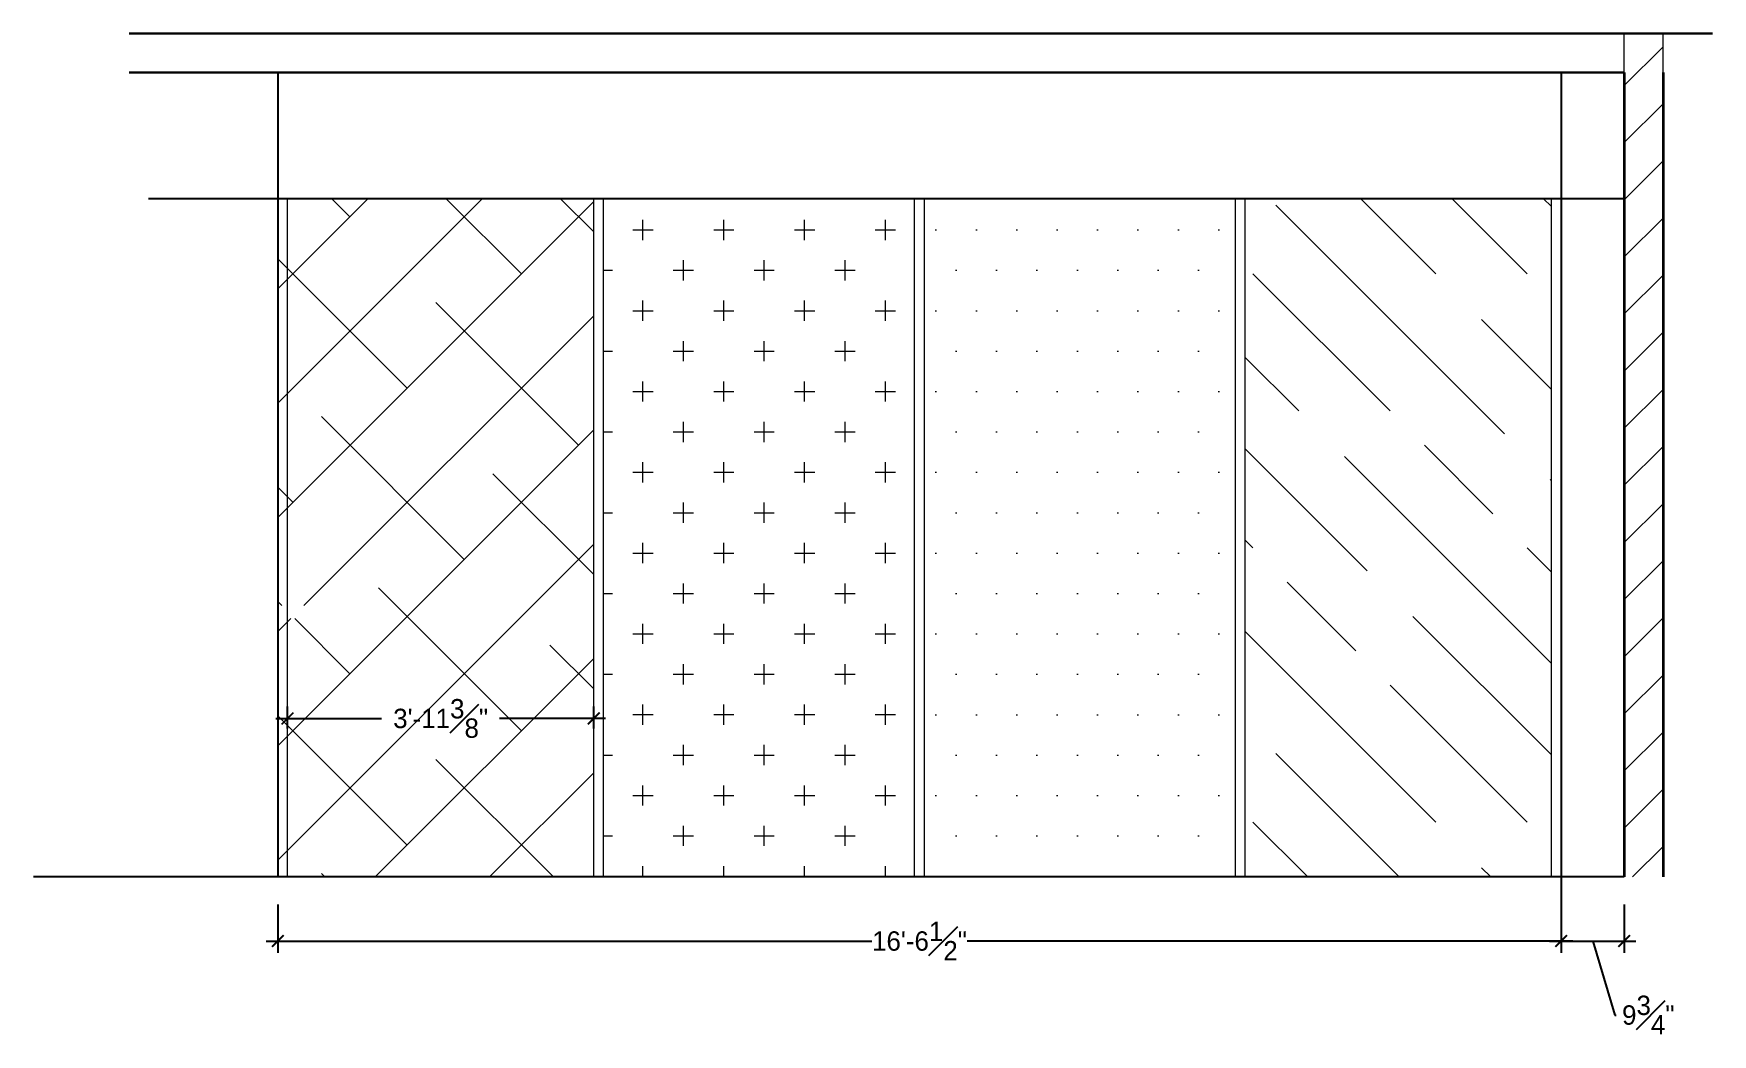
# Model space of a CAD drawing. Header units: inches. Extents: x -137722 to 81594, y -22256 to -1207.
# Drawn here: x -64598.9 to -64339.3, y -4196 to -4041.2 of the extents above; entities that cross this region are included whole.
import ezdxf

# ---------------------------------------------------------------- set-up
doc = ezdxf.new("R2010")
doc.units = ezdxf.units.IN
doc.header["$LTSCALE"] = 0.05
doc.header["$MEASUREMENT"] = 0
doc.header["$PDMODE"] = 3
doc.header["$PDSIZE"] = -4
doc.linetypes.add('DASHED2', pattern=[0.375, 0.25, -0.125])
doc.layers.get('Defpoints').update_dxf_attribs({"linetype": 'DASHED2'})
doc.layers.add('Civil Dimension - Text', color=7, linetype='Continuous')
doc.layers.add('slab', color=7, linetype='Continuous')
doc.layers.add('FURNITURE', color=36, linetype='Continuous', lineweight=18)
doc.layers.add('WALL', color=7, linetype='Continuous', lineweight=35)
doc.styles.add('9-128OF1-4', font='stylu.ttf')
doc.dimstyles.new('DIM 1-4', dxfattribs={"dimtxt": 3.0792, "dimasz": 1.82, "dimexe": 1.82, "dimexo": 0, "dimgap": 0.09, "dimtad": 0, "dimzin": 0, "dimdsep": 46, "dimlunit": 4, "dimtxsty": '9-128OF1-4', "dimblk": 'ARCHTICK', "dimcen": 1.8125, "dimdle": 1.82, "dimclrd": 8, "dimclre": 8, "dimadec": 0, "dimazin": 0, "dimtfac": 1, "dimtofl": 0, "dimtmove": 0, "dimatfit": 3, "dimldrblk": 'OPEN90', "dimfxl": 1, "dimtolj": 1, "dimtzin": 0, "dimlwd": -1, "dimarcsym": 0})

# ---------------------------------------------------------------- blocks, each defined once
blk = doc.blocks.new('_ArchTick')
at = {"color": 0, "const_width": 0.15}
blk.add_lwpolyline([(-0.5, -0.5), (0.5, 0.5)], dxfattribs=at)
blk = doc.blocks.new('*D506')
at = {"layer": 'Civil Dimension - Text', "color": 8, "lineweight": -2, "ltscale": 50, "transparency": 16777216}
for p, q in [((-64362.66, -4170.46), (-64362.66, -4183.4)), ((-64561.16, -4175.95), (-64561.16, -4183.4))]:
    blk.add_line(p, q, dxfattribs=at)
at = {"layer": 'Civil Dimension - Text', "color": 8, "ltscale": 50, "transparency": 16777216}
for p, q in [((-64562.98, -4181.58), (-64469.27, -4181.58)), ((-64360.84, -4181.58), (-64454.56, -4181.58))]:
    blk.add_line(p, q, dxfattribs=at)
at = {"layer": 'Defpoints', "color": 0, "ltscale": 50, "transparency": 16777216}
for p in [(-64362.66, -4170.46), (-64561.16, -4175.95), (-64362.66, -4181.58)]:
    blk.add_point(p, dxfattribs=at)
at = {"layer": 'Civil Dimension - Text', "color": 8, "ltscale": 50, "transparency": 16777216, "xscale": 1.82, "yscale": 1.82, "zscale": 1.82, "rotation": 180}
blk.add_blockref('_ArchTick', (-64561.16, -4181.58), dxfattribs=at)
at = {"layer": 'Civil Dimension - Text', "color": 8, "ltscale": 50, "transparency": 16777216, "xscale": 1.82, "yscale": 1.82, "zscale": 1.82}
blk.add_blockref('_ArchTick', (-64362.66, -4181.58), dxfattribs=at)
at = {"layer": 'Civil Dimension - Text', "color": 0, "ltscale": 50, "transparency": 16777216, "insert": (-64461.91, -4181.58), "char_height": 3, "attachment_point": 5, "style": '9-128OF1-4'}
blk.add_mtext('\\A1;16\'-6{\\H1x;\\S1#2;}"', dxfattribs=at)
blk = doc.blocks.new('_Open90')
at = {"color": 0, "linetype": 'ByBlock', "lineweight": -2}
for p, q in [((0, 0), (-1, 0)), ((-0.5, 0.5), (0, 0)), ((0, 0), (-0.5, -0.5))]:
    blk.add_line(p, q, dxfattribs=at)
blk = doc.blocks.new('*D507')
at = {"layer": 'Civil Dimension - Text', "color": 8, "lineweight": -2, "ltscale": 50, "transparency": 16777216}
for p, q in [((-64362.66, -4170.46), (-64362.66, -4183.4)), ((-64352.92, -4175.95), (-64352.92, -4183.4))]:
    blk.add_line(p, q, dxfattribs=at)
at = {"layer": 'Civil Dimension - Text', "color": 8, "ltscale": 50, "transparency": 16777216}
for p, q in [((-64364.48, -4181.58), (-64351.1, -4181.58)), ((-64357.79, -4181.58), (-64354.35, -4193.03)), ((-64354.35, -4193.03), (-64354.17, -4193.03))]:
    blk.add_line(p, q, dxfattribs=at)
at = {"layer": 'Defpoints', "color": 0, "ltscale": 50, "transparency": 16777216}
for p in [(-64362.66, -4170.46), (-64352.92, -4175.95), (-64352.92, -4181.58)]:
    blk.add_point(p, dxfattribs=at)
at = {"layer": 'Civil Dimension - Text', "color": 8, "ltscale": 50, "transparency": 16777216, "xscale": 1.82, "yscale": 1.82, "zscale": 1.82, "rotation": 180}
blk.add_blockref('_ArchTick', (-64362.66, -4181.58), dxfattribs=at)
at = {"layer": 'Civil Dimension - Text', "color": 8, "ltscale": 50, "transparency": 16777216, "xscale": 1.82, "yscale": 1.82, "zscale": 1.82}
blk.add_blockref('_ArchTick', (-64352.92, -4181.58), dxfattribs=at)
at = {"layer": 'Civil Dimension - Text', "color": 0, "ltscale": 50, "transparency": 16777216, "insert": (-64349.19, -4193.03), "char_height": 3, "attachment_point": 5, "style": '9-128OF1-4'}
blk.add_mtext('\\A1;9{\\H1x;\\S3#4;}"', dxfattribs=at)
blk = doc.blocks.new('*D508')
at = {"layer": 'Civil Dimension - Text', "color": 8, "lineweight": -2, "ltscale": 50, "transparency": 16777216}
for p, q in [((-64559.66, -4148.7), (-64559.66, -4145.32)), ((-64512.29, -4148.7), (-64512.29, -4145.32))]:
    blk.add_line(p, q, dxfattribs=at)
at = {"layer": 'Civil Dimension - Text', "color": 8, "ltscale": 50, "transparency": 16777216}
for p, q in [((-64561.48, -4147.14), (-64545.1, -4147.14)), ((-64510.47, -4147.14), (-64526.85, -4147.14))]:
    blk.add_line(p, q, dxfattribs=at)
at = {"layer": 'Defpoints', "color": 0, "ltscale": 50, "transparency": 16777216}
for p in [(-64559.66, -4147.14), (-64559.66, -4148.7), (-64512.29, -4148.7)]:
    blk.add_point(p, dxfattribs=at)
at = {"layer": 'Civil Dimension - Text', "color": 8, "ltscale": 50, "transparency": 16777216, "xscale": 1.82, "yscale": 1.82, "zscale": 1.82, "rotation": 180}
blk.add_blockref('_ArchTick', (-64559.66, -4147.14), dxfattribs=at)
at = {"layer": 'Civil Dimension - Text', "color": 8, "ltscale": 50, "transparency": 16777216, "xscale": 1.82, "yscale": 1.82, "zscale": 1.82}
blk.add_blockref('_ArchTick', (-64512.29, -4147.14), dxfattribs=at)
at = {"layer": 'Civil Dimension - Text', "color": 0, "ltscale": 50, "transparency": 16777216, "insert": (-64535.97, -4147.14), "char_height": 3, "attachment_point": 5, "style": '9-128OF1-4'}
blk.add_mtext('\\A1;3\'-11{\\H1x;\\S3#8;}"', dxfattribs=at)

msp = doc.modelspace()

# ---------------------------------------------------------------- hatches: boundary and pattern name
at = {"layer": 'FURNITURE', "ltscale": 50}
h = msp.add_hatch(dxfattribs=at)
h.set_pattern_fill('ANSI31', color=256, scale=50)
h.set_pattern_definition([(45, (0, -790.3135), (-4.4194174, 4.4194174), [])])
h.paths.add_polyline_path([(-64346.9152, -4047.1752), (-64346.9152, -4041.1752), (-64352.9152, -4041.1752), (-64352.9152, -4047.1752), (-64352.9152, -4171.6752), (-64346.9152, -4171.6752)])
at = {"layer": 'FURNITURE', "ltscale": 50, "true_color": 0x939598}
h = msp.add_hatch(dxfattribs=at)
h.set_pattern_fill('ANSI38', color=252, scale=100)
h.set_pattern_definition([(45, (0, -790.313), (-8.8388348, 8.8388348), []), (135, (0, -790.313), (-26.5165043, 8.8388348), [31.25, -18.75])])
h.paths.add_polyline_path([(-64512.2875, -4066.6752), (-64561.1625, -4066.6752), (-64561.1625, -4171.6752), (-64548.8508, -4171.6752), (-64548.8508, -4133.6752), (-64549.3508, -4133.6752), (-64549.3508, -4131.6752), (-64560.8508, -4131.6752), (-64560.8508, -4129.6752), (-64548.8508, -4129.6752), (-64548.8508, -4131.6752), (-64549.3508, -4131.6752), (-64549.3508, -4133.6752), (-64548.8508, -4133.6752), (-64548.8508, -4135.6752), (-64548.8508, -4171.6752), (-64512.2875, -4171.6752)])
h = msp.add_hatch(dxfattribs=at)
h.set_pattern_fill('CROSS', color=252, scale=25)
h.set_pattern_definition([(0, (0, -790.3135), (6.25, 6.25), [3.125, -9.375]), (90, (1.5625, -791.876), (-6.25, 6.25), [3.125, -9.375])])
h.paths.add_polyline_path([(-64510.7875, -4171.6752), (-64462.6625, -4171.6752), (-64462.6625, -4066.6752), (-64510.7875, -4066.6752)])
at = {"layer": 'FURNITURE', "ltscale": 50}
h = msp.add_hatch(dxfattribs=at)
h.set_pattern_fill('DOTS', color=256, scale=100)
h.set_pattern_definition([(0, (0, -790.3135), (3.125, 6.25), [0, -6.25])])
h.paths.add_polyline_path([(-64413.0375, -4066.6752), (-64461.1625, -4066.6752), (-64461.1625, -4171.6752), (-64413.0375, -4171.6752)])
at = {"layer": 'FURNITURE', "ltscale": 50, "true_color": 0x939598}
h = msp.add_hatch(dxfattribs=at)
h.set_pattern_fill('GOST_WOOD', color=252, scale=5, angle=45)
h.set_pattern_definition([(135, (0, -790.313), (21.213203, 21.213203), [50, -10]), (135, (14.142, -790.313), (21.213203, 21.213203), [30, -7.5, 15, -7.5]), (135, (31.82, -793.85), (21.213203, 21.213203), [50, -10])])
h.paths.add_polyline_path([(-64364.1625, -4066.6752), (-64411.5375, -4066.6752), (-64411.5375, -4171.6752), (-64364.1625, -4171.6752)])

# ---------------------------------------------------------------- linework, layer by layer
at = {"ltscale": 50}
msp.add_line((-64352.9152, -4171.6752), (-64598.934, -4171.6752), dxfattribs=at)
at = {"layer": 'Civil Dimension - Text', "ltscale": 50}
for p, q in [((-64561.1625, -4047.1752), (-64561.1625, -4171.6752)), ((-64362.6625, -4047.1752), (-64362.6625, -4171.6752)), ((-64581.1362, -4066.6752), (-64352.9152, -4066.6752))]:
    msp.add_line(p, q, dxfattribs=at)
at = {"layer": 'FURNITURE', "ltscale": 50}
for p, q in [((-64352.9152, -4047.1752), (-64352.9152, -4041.1752)), ((-64346.9152, -4047.1752), (-64346.9152, -4041.1752)), ((-64559.6625, -4171.6752), (-64559.6625, -4066.6752)), ((-64512.2875, -4171.6752), (-64512.2875, -4066.6752)), ((-64510.7875, -4171.6752), (-64510.7875, -4066.6752)), ((-64462.6625, -4171.6752), (-64462.6625, -4066.6752)), ((-64461.1625, -4171.6752), (-64461.1625, -4066.6752)), ((-64413.0375, -4171.6752), (-64413.0375, -4066.6752)), ((-64411.5375, -4171.6752), (-64411.5375, -4066.6752)), ((-64364.1625, -4171.6752), (-64364.1625, -4066.6752))]:
    msp.add_line(p, q, dxfattribs=at)
at = {"layer": 'slab', "lineweight": 30, "ltscale": 50}
for p, q in [((-64584.1362, -4041.1752), (-64339.2716, -4041.1752)), ((-64584.1362, -4047.1752), (-64352.9152, -4047.1752))]:
    msp.add_line(p, q, dxfattribs=at)
at = {"layer": 'WALL'}
for p, q in [((-64352.9152, -4047.1752), (-64352.9152, -4171.6752)), ((-64346.9152, -4047.1752), (-64346.9152, -4171.6752))]:
    msp.add_line(p, q, dxfattribs=at)

# ---------------------------------------------------------------- dimensions: what is measured, and where the dimension line sits
at = {"layer": 'Civil Dimension - Text', "ltscale": 50}
for base, p1, p2, picture, middle in [((-64559.6625, -4147.1366), (-64512.2875, -4148.7033), (-64559.6625, -4148.7033), '*D508', (-64535.975, -4147.1366)), ((-64362.6625, -4181.5821), (-64561.1625, -4175.954), (-64362.6625, -4170.4605), '*D506', (-64461.9125, -4181.5821)), ((-64352.9152, -4181.5821), (-64362.6625, -4170.4605), (-64352.9152, -4175.954), '*D507', (-64354.0831, -4193.0345))]:
    dim = msp.add_linear_dim(base=base, p1=p1, p2=p2, dimstyle='DIM 1-4', override={"dimtxt": 3, "dimdec": 3, "dimtdec": 3, "dimtmove": 1, "dimfxl": 0, "dimfrac": 1, "dimarcsym": 1}, dxfattribs=at)
    dim.commit()
    dim.dimension.update_dxf_attribs({"geometry": picture, "text_midpoint": middle})

doc.saveas('drawing.dxf')
